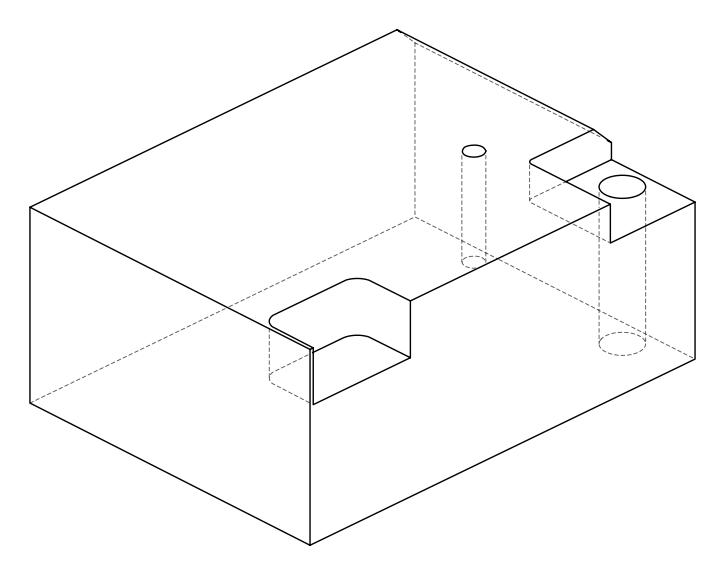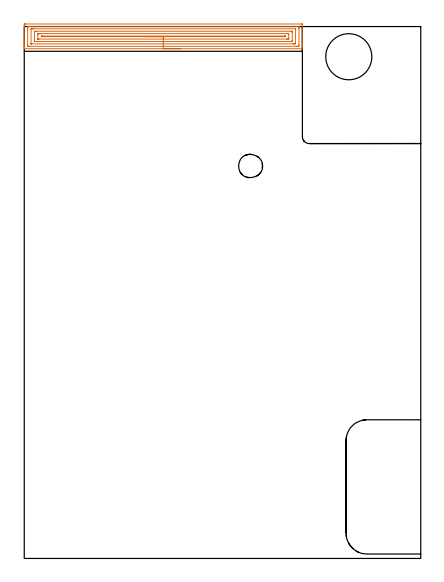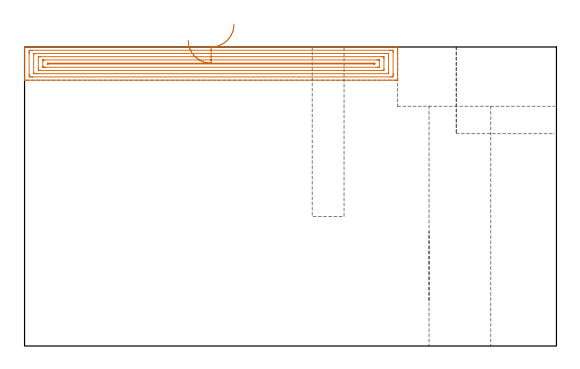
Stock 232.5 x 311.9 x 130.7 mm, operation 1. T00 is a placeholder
(PLAN: 6 operations, 5 tool changes, 67 min)
(1 AREA_MILL | FG_CHAMFER_SURFACE | UGT0205_001 | 8.02 min | 17895 mm3)
(2 MILL_CORNER_NOTCH_RECTANGULAR | CORNER_NOTCH_RECTANGULAR | NXT0201_008 | Follow Part, ap 1.5, ae 75% | 50.32 min | 122480 mm3)
(3 MILL_SLOT | SLOT_PARTIAL_RECTANGULAR | UGT0201_094 | Follow Part, ap 5, ae 75% | 6.04 min | 128202 mm3)
(4 MILL_BLIND_HOLE_FROM_SOLID_MATERIAL | STEP1POCKET | NXT0201_010 | Spiral | 1.83 min | 11246 mm3)
(5 BORE_BLIND_HOLE | STEP1POCKET | UGT0332_073 | 0.31 min | 0 mm3)
(6 INDEXABLE_INSERT_DRILL_THROUGH_HOLE_FROM_SOLID | STEP1HOLE | NXT0302_025 | 0.44 min | 59975 mm3)
(TOOL UGT0205_001 | Chamfer Mill 20 x 3 x 45 deg. | D20 FL50 Z2)
(TOOL NXT0201_008 | ENDMILL 6mm [2P460-0600-NA 1630] | D6 FL26 Z6)
(TOOL UGT0201_094 | End mill 20 mm | D20 FL38 Z4)
(TOOL NXT0201_010 | ENDMILL 10mm [2P460-1000-NA 1630] | D10 FL30 Z6)
(TOOL UGT0332_073 | 13.8 mm Rough Boring Bar | D13.8)
(TOOL NXT0302_025 | Index. Insert Drill 27mm [880-D2700L32-05] | D27 PA176 FL135 Z2)
(OP 1 AREA_MILL)
G17 G21 G94 G90
T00 M6
G54
G17 G0 G90 X91.55 Y298.9 S1061 M3
G43 Z140.7 H0
G94 G1 X91.512 Z139.828 F250.
X91.398 Z138.963
X91.209 Z138.112
X90.947 Z137.28
X90.613 Z136.474
X90.21 Z135.7
X89.742 Z134.964
X89.21 Z134.272
X88.621 Z133.629
X87.978 Z133.039
X87.286 Z132.508
X86.55 Z132.04
X85.776 Z131.637
X84.97 Z131.303
X84.138 Z131.041
X83.286 Z130.852
X82.422 Z130.738
X81.55 Z130.7
X0.182
X0.01 Y298.903 Z130.688
X0.007 Y298.95 Z130.641
X0. Y299.368 Z130.232
Y299.638 Z129.961
Y300.364 Z129.231
Y301.617 Z127.98
Y303.034 Z126.561
Y312.2 Z117.397
X0.004 Y312.826 Z116.771
X0.008 Y313.392 Z116.206
X0.059 Y313.394 Z116.204
X0.629 Y313.4 Z116.2
X162.471
X162.792 Y313.397 Z116.202
X163.09 Y313.392 Z116.206
X163.1 Y313.09 Z116.508
Y302.144 Z127.451
Y300.726 Z128.87
Y300.364 Z129.231
Y299.638 Z129.961
Y299.367 Z130.232
Y298.952 Z130.639
X163.09 Y298.903 Z130.688
X162.918 Y298.9 Z130.7
X81.55
Y300.314 Z129.286
X3.312
X2.464 Y300.318 Z129.282
X2.418 Y300.321 Z129.279
X2.01 Y300.364 Z129.236
X2.003 Y300.777 Z128.823
X2.001 Y301.254 Z128.346
X2. Y301.67 Z127.93
X2.001 Y311.046 Z118.554
X2.003 Y311.459 Z118.141
X2.01 Y311.936 Z117.664
X2.374 Y311.979 Z117.621
X2.418 Y311.982 Z117.618
X3.262 Y311.986 Z117.614
X3.312
X159.788
X160.636 Y311.982 Z117.618
X160.682 Y311.979 Z117.621
X161.09 Y311.936 Z117.664
X161.097 Y311.523 Z118.077
X161.099 Y311.046 Z118.554
X161.1 Y310.63 Z118.97
X161.099 Y301.254 Z128.346
X161.097 Y300.841 Z128.759
X161.09 Y300.364 Z129.236
X160.726 Y300.32 Z129.28
X160.682 Y300.318 Z129.282
X159.838 Y300.314 Z129.286
X159.788
X81.55
Y301.728 Z127.872
X4.206 Y301.729 Z127.871
X4.067 Y301.73 Z127.87
X4.018 Y301.733 Z127.867
X4.012 Y301.734 Z127.866
X4.007 Y301.754 Z127.846
X4.003 Y301.803 Z127.797
X4.001 Y301.939 Z127.661
X4. Y302.144 Z127.456
X4.001 Y310.156 Z119.444
X4.003 Y310.358 Z119.242
X4.01 Y310.559 Z119.041
X4.206 Y310.564 Z119.036
X4.685 Y310.569 Z119.031
X5.1 Y310.571 Z119.029
X5.577
X158.894
X159.033 Y310.569 Z119.031
X159.082 Y310.567 Z119.033
X159.088 Y310.566 Z119.034
X159.093 Y310.546 Z119.054
X159.097 Y310.497 Z119.103
X159.099 Y310.361 Z119.239
X159.1 Y310.156 Z119.444
X159.099 Y302.144 Z127.456
X159.097 Y301.942 Z127.658
X159.09 Y301.741 Z127.859
X158.894 Y301.736 Z127.864
X158.415 Y301.731 Z127.869
X158. Y301.729 Z127.871
X157.523 Z127.872
X81.55 Y301.728
Y303.143 Z126.457
X6.779
X6.081 Y303.15 Z126.45
X6.01 Y303.157 Z126.443
X6.005 Y303.261 Z126.339
X6.002 Y303.48 Z126.12
X6. Y304.815 Z124.785
Y308.37 Z121.23
X6.002 Y308.818 Z120.782
X6.005 Y309.039 Z120.561
X6.01 Y309.143 Z120.457
X6.11 Y309.151 Z120.449
X6.888 Y309.157 Z120.443
X6.997
X156.321
X157.019 Y309.15 Z120.45
X157.09 Y309.143 Z120.457
X157.095 Y309.039 Z120.561
X157.098 Y308.82 Z120.78
X157.1 Y308.381 Z121.219
Y303.93 Z125.67
X157.098 Y303.482 Z126.118
X157.095 Y303.261 Z126.339
X157.09 Y303.157 Z126.443
X156.99 Y303.149 Z126.451
X156.212 Y303.143 Z126.457
X156.103
X81.55
Y304.557 Z125.043
X8.677
X8.039 Y304.559 Z125.041
X8.016 Y304.562 Z125.038
X8.01 Y304.564 Z125.036
X8.003 Y304.595 Z125.005
X8.001 Y304.815 Z124.785
X8. Y307.268 Z122.332
X8.003 Y307.485 Z122.115
X8.007 Y307.653 Z121.947
X8.01 Y307.731 Z121.869
X8.159 Y307.736 Z121.864
X8.42 Y307.741 Z121.859
X8.677 Y307.742 Z121.858
X9.312 Y307.743 Z121.857
X154.423
X155.061 Y307.741 Z121.859
X155.084 Y307.738 Z121.862
X155.09 Y307.736 Z121.864
X155.097 Y307.705 Z121.895
X155.099 Y307.485 Z122.115
X155.1 Y305.032 Z124.568
X155.097 Y304.815 Z124.785
X155.093 Y304.646 Z124.954
X155.09 Y304.569 Z125.031
X154.941 Y304.564 Z125.036
X154.68 Y304.559 Z125.041
X154.423 Y304.558 Z125.042
X153.788 Y304.557 Z125.043
X81.55
Y305.971 Z123.629
X10.465
X10.196 Y305.973 Z123.627
X10.077 Y305.976 Z123.624
X10.024 Y305.978 Z123.622
X10.01 Y306.003 Z123.597
X10.003 Y306.164 Z123.436
X10.008 Y306.301 Z123.299
X10.01 Y306.319 Z123.281
X10.032 Y306.322 Z123.278
X10.106 Y306.325 Z123.275
X10.465 Y306.328 Z123.272
X152.635
X152.904 Y306.327 Z123.273
X153.023 Y306.324 Z123.276
X153.076 Y306.322 Z123.278
X153.09 Y306.297 Z123.303
X153.097 Y306.135 Z123.465
X153.093 Y306.06 Z123.54
X153.087 Y305.978 Z123.622
X153.041 Y305.976 Z123.624
X152.82 Y305.973 Z123.627
X152.635 Y305.972 Z123.628
X152.368 Y305.971 Z123.629
X81.55
X80.678 Z123.667
X79.814 Z123.781
X78.962 Z123.97
X78.13 Z124.232
X77.324 Z124.566
X76.55 Z124.969
X75.814 Z125.437
X75.122 Z125.968
X74.479 Z126.558
X73.89 Z127.201
X73.358 Z127.893
X72.89 Z128.629
X72.487 Z129.403
X72.153 Z130.209
X71.891 Z131.041
X71.702 Z131.892
X71.588 Z132.757
X71.55 Z133.629
G0 Z140.7
M5
M2
